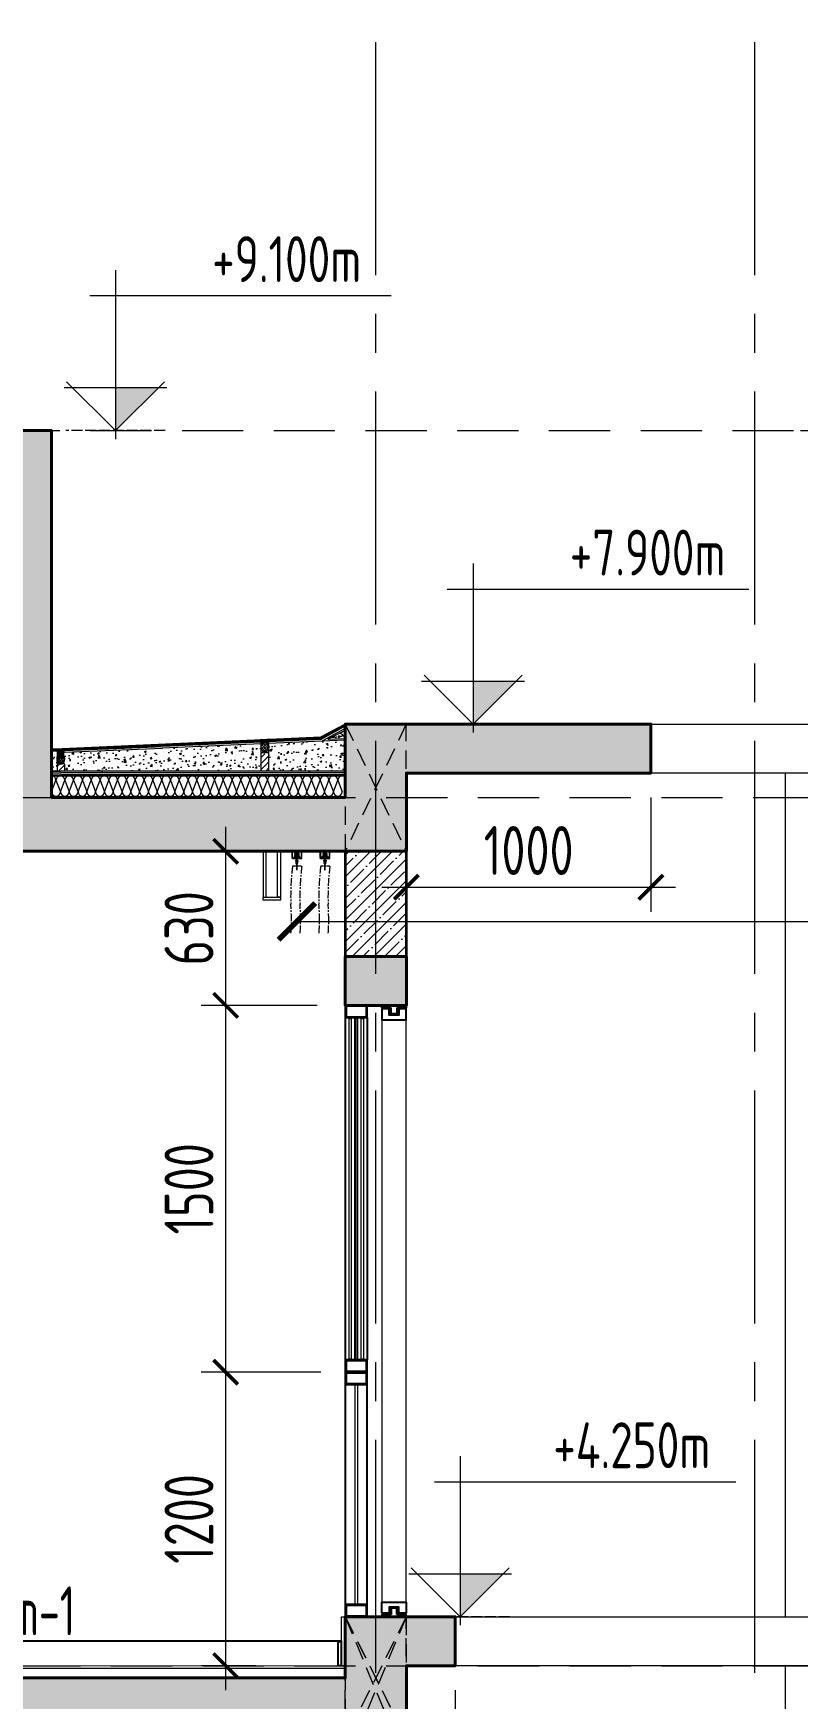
# Model space of a CAD drawing. Header units: millimetres. Extents: x -6181 to 191287, y -8583 to 23546.
# Drawn here: x 168868 to 171993, y 3915 to 10725 of the extents above; entities that cross this region are included whole.
import ezdxf
from ezdxf.xclip import XClip

# ---------------------------------------------------------------- set-up
doc = ezdxf.new("R2010")
doc.units = ezdxf.units.MM
doc.header["$MEASUREMENT"] = 0
doc.header["$XCLIPFRAME"] = 0
for name, pattern in [('1735-DT-5BR-SEC_CC$0$CENTER', [2, 1.25, -0.25, 0.25, -0.25]), ('1735-DT-5BR-SEC_CC$0$DASHED', [0.75, 0.5, -0.25]), ('1735-DT-5BR-SEC_CC$0$HIDDEN', [0.375, 0.25, -0.125]), ('ACAD_ISO02W100', [15, 12, -3]), ('CENTER2', [28.575, 19.05, -3.175, 3.175, -3.175])]:
    doc.linetypes.add(name, pattern=pattern)
for name, color, linetype, lineweight, plot in [('00--ORIGIN POINT', 200, 'Continuous', 20, False), ('1735-DT-5BR-SEC_CC$0$00--ORIGIN', 6, 'Continuous', 0, False), ('1735-DT-5BR-SEC_CC$0$A-ANNO-NPLT', 8, 'Continuous', 0, False)]:
    doc.layers.add(name, color=color, linetype=linetype, lineweight=lineweight, plot=plot)
for name, color, linetype, lineweight in [('03--GRID', 252, 'CENTER2', 5), ('05--LEADER', 11, 'Continuous', 20), ('05--TEXT-2', 2, 'Continuous', 25), ('07--DIM-2', 2, 'Continuous', 25), ('1735-DT-5BR-SEC_CC$0$06--LINE-1', 9, 'Continuous', 18), ('1735-DT-5BR-SEC_CC$0$A-WALL-PATT', 8, 'Continuous', 5), ('1735-DT-5BR-SEC_CC$0$E--CONCRETE-4', 4, 'Continuous', 40), ('1735-DT-5BR-SEC_CC$0$E--CONCRETE-Beams', 1, '1735-DT-5BR-SEC_CC$0$HIDDEN', 0), ('1735-DT-5BR-SEC_CC$0$E--CONCRETE-SHADE', 253, 'Continuous', 25), ('1735-DT-5BR-SEC_CC$0$F--BLOCKWALL-3', 3, 'Continuous', 35), ('1735-DT-5BR-SEC_CC$0$F--BLOCKWALL-HATCH--INSULATED', 251, 'Continuous', 13), ('1735-DT-5BR-SEC_CC$0$G--STELWRK-0', 8, 'Continuous', 13), ('1735-DT-5BR-SEC_CC$0$G--STELWRK-2', 2, 'Continuous', 25), ('1735-DT-5BR-SEC_CC$0$J--WATERPROOFING-1', 1, 'Continuous', 18), ('1735-DT-5BR-SEC_CC$0$J--WATERPROOFING-2', 2, 'Continuous', 25), ('1735-DT-5BR-SEC_CC$0$J--WATERPROOFING-3', 3, 'Continuous', 35), ('1735-DT-5BR-SEC_CC$0$K--CEILING FIXTURES', 251, 'Continuous', 9), ('1735-DT-5BR-SEC_CC$0$K--CEILING-1', 1, 'Continuous', 20), ('1735-DT-5BR-SEC_CC$0$L--WINDOW-0', 8, 'Continuous', 13), ('1735-DT-5BR-SEC_CC$0$L--WINDOW-01', 8, 'Continuous', 13), ('1735-DT-5BR-SEC_CC$0$L--WINDOW-2', 2, 'Continuous', 25), ('1735-DT-5BR-SEC_CC$0$M--PLASTER-0', 8, 'Continuous', 13), ('1735-DT-5BR-SEC_CC$0$M--TILING-1', 2, 'Continuous', 15), ('1735-DT-5BR-SEC_CC$0$P--INSULATION', 8, 'Continuous', 13), ('1735-DT-5BR-SEC_CC$0$W--ELV-1', 250, '1735-DT-5BR-SEC_CC$0$DASHED', 9), ('W--ELEV-2', 7, 'Continuous', 20)]:
    doc.layers.add(name, color=color, linetype=linetype, lineweight=lineweight)
doc.layers.add('1735-DT-5BR-SEC_CC$0$0-Skirting', color=8, linetype='Continuous')
doc.layers.add('1735-DT-5BR-SEC_CC$0$00--Combo Roof', color=251, linetype='Continuous')
doc.styles.add('ISO', font='isocp2.shx', dxfattribs={"width": 0.8})
doc.linetypes.add('1735-DT-5BR-SEC_CC$0$BATTING', pattern='A,0.00254,-2.54,[134,ltypeshp.shx,S=2.54,R=0,X=-2.54,Y=0],-5.08,[134,ltypeshp.shx,S=2.54,R=180,X=2.54,Y=0],-2.54', length=10.16254)
doc.dimstyles.new('1-100_AR', dxfattribs={"dimtxt": 200, "dimasz": 100, "dimexe": 100, "dimexo": 100, "dimgap": 0, "dimtad": 0, "dimdec": 0, "dimzin": 12, "dimdsep": 46, "dimtxsty": 'ISO', "dimblk": 'ARCHTICK', "dimcen": 100, "dimdle": 100, "dimclrd": 8, "dimclre": 9, "dimclrt": 2, "dimadec": 0, "dimazin": 0, "dimtfac": 1, "dimtdec": 0, "dimtmove": 0, "dimatfit": 2, "dimldrblk": 'ARCHTICK', "dimfxl": 1, "dimtvp": 0.75, "dimtolj": 1, "dimtzin": 12, "dimlwd": 9, "dimlwe": 9, "dimarcsym": 0})

# ---------------------------------------------------------------- blocks, each defined once
blk = doc.blocks.new('*U347')
at = {"ltscale": 300}
for p, q in [((0, 0), (250, -500)), ((250, 0), (0, -500))]:
    blk.add_line(p, q, dxfattribs=at)
blk.add_lwpolyline([(0, -500), (0, 0), (250, 0), (250, -500)], close=True, dxfattribs=at)
blk = doc.blocks.new('*U328')
at = {"ltscale": 300}
for p, q in [((0, 0), (249.7, -520)), ((249.7, 0), (0, -520))]:
    blk.add_line(p, q, dxfattribs=at)
blk.add_lwpolyline([(0, -520), (0, 0), (249.7, 0), (249.7, -520)], close=True, dxfattribs=at)
blk = doc.blocks.new('*U330')
for p, q in [((0, 44.6), (600.1, 44.6)), ((0, 11.5), (9, 35.1)), ((9, 35.1), (18, 11.5)), ((18, 11.5), (27, 35.1)), ((27, 35.1), (36, 11.5)), ((36, 11.5), (45, 35.1)), ((45, 35.1), (54, 11.5)), ((54, 11.5), (63, 35.1)), ((63, 35.1), (72, 11.5)), ((72, 11.5), (81, 35.1)), ((81, 35.1), (90, 11.5)), ((90, 11.5), (99, 35.1)), ((99, 35.1), (108, 11.5)), ((108, 11.5), (117, 35.1)), ((117, 35.1), (126, 11.5)), ((126, 11.5), (135, 35.1)), ((135, 35.1), (144, 11.5)), ((144, 11.5), (153, 35.1)), ((153, 35.1), (162, 11.5)), ((162, 11.5), (171, 35.1)), ((171, 35.1), (180, 11.5)), ((180, 11.5), (189, 35.1)), ((189, 35.1), (198, 11.5)), ((198, 11.5), (207, 35.1)), ((207, 35.1), (216, 11.5)), ((216, 11.5), (225, 35.1)), ((225, 35.1), (234, 11.5)), ((234, 11.5), (243, 35.1)), ((243, 35.1), (252, 11.5)), ((252, 11.5), (261, 35.1)), ((261, 35.1), (270, 11.5)), ((270, 11.5), (279, 35.1)), ((279, 35.1), (288, 11.5)), ((288, 11.5), (297, 35.1)), ((297, 35.1), (306, 11.5)), ((306, 11.5), (315, 35.1)), ((315, 35.1), (324, 11.5)), ((324, 11.5), (333, 35.1)), ((333, 35.1), (342, 11.5)), ((342, 11.5), (351, 35.1)), ((351, 35.1), (360, 11.5)), ((360, 11.5), (369, 35.1)), ((369, 35.1), (378, 11.5)), ((378, 11.5), (387, 35.1)), ((387, 35.1), (396, 11.5)), ((396, 11.5), (405, 35.1)), ((405, 35.1), (414, 11.5)), ((414, 11.5), (423, 35.1)), ((423, 35.1), (432, 11.5)), ((432, 11.5), (441, 35.1)), ((441, 35.1), (450, 11.5)), ((450, 11.5), (459, 35.1)), ((459, 35.1), (468, 11.5)), ((468, 11.5), (477, 35.1)), ((477, 35.1), (486, 11.5)), ((486, 11.5), (495, 35.1)), ((495, 35.1), (504, 11.5)), ((504, 11.5), (513, 35.1)), ((513, 35.1), (522, 11.5)), ((522, 11.5), (531, 35.1)), ((531, 35.1), (540, 11.5)), ((540, 11.5), (549, 35.1)), ((549, 35.1), (558, 11.5)), ((558, 11.5), (567, 35.1)), ((567, 35.1), (576, 11.5)), ((576, 11.5), (585, 35.1)), ((585, 35.1), (594, 11.5)), ((0, 2), (600.1, 2))]:
    blk.add_line(p, q)
for centre, start, end in [((0, 35.1), 0, 90), ((18, 35.1), 90, 180), ((18, 35.1), 0, 90), ((36, 35.1), 90, 180), ((36, 35.1), 0, 90), ((54, 35.1), 90, 180), ((54, 35.1), 0, 90), ((72, 35.1), 90, 180), ((72, 35.1), 0, 90), ((90, 35.1), 90, 180), ((90, 35.1), 0, 90), ((108, 35.1), 90, 180), ((108, 35.1), 0, 90), ((126, 35.1), 90, 180), ((126, 35.1), 0, 90), ((144, 35.1), 90, 180), ((144, 35.1), 0, 90), ((162, 35.1), 90, 180), ((162, 35.1), 0, 90), ((180, 35.1), 90, 180), ((180, 35.1), 0, 90), ((198, 35.1), 90, 180), ((198, 35.1), 0, 90), ((216, 35.1), 90, 180), ((216, 35.1), 0, 90), ((234, 35.1), 90, 180), ((234, 35.1), 0, 90), ((252, 35.1), 90, 180), ((252, 35.1), 0, 90), ((270, 35.1), 90, 180), ((270, 35.1), 0, 90), ((288, 35.1), 90, 180), ((288, 35.1), 0, 90), ((306, 35.1), 90, 180), ((306, 35.1), 0, 90), ((324, 35.1), 90, 180), ((324, 35.1), 0, 90), ((342, 35.1), 90, 180), ((342, 35.1), 0, 90), ((360, 35.1), 90, 180), ((360, 35.1), 0, 90), ((378, 35.1), 90, 180), ((378, 35.1), 0, 90), ((396, 35.1), 90, 180), ((396, 35.1), 0, 90), ((414, 35.1), 90, 180), ((414, 35.1), 0, 90), ((432, 35.1), 90, 180), ((432, 35.1), 0, 90), ((450, 35.1), 90, 180), ((450, 35.1), 0, 90), ((468, 35.1), 90, 180), ((468, 35.1), 0, 90), ((486, 35.1), 90, 180), ((486, 35.1), 0, 90), ((504, 35.1), 90, 180), ((504, 35.1), 0, 90), ((522, 35.1), 90, 180), ((522, 35.1), 0, 90), ((540, 35.1), 90, 180), ((540, 35.1), 0, 90), ((558, 35.1), 90, 180), ((558, 35.1), 0, 90), ((576, 35.1), 90, 180), ((576, 35.1), 0, 90), ((594, 35.1), 90, 180), ((9, 11.5), 180, 0), ((27, 11.5), 180, 0), ((45, 11.5), 180, 0), ((63, 11.5), 180, 0), ((81, 11.5), 180, 0), ((99, 11.5), 180, 0), ((117, 11.5), 180, 0), ((135, 11.5), 180, 0), ((153, 11.5), 180, 0), ((171, 11.5), 180, 0), ((189, 11.5), 180, 0), ((207, 11.5), 180, 0), ((225, 11.5), 180, 0), ((243, 11.5), 180, 0), ((261, 11.5), 180, 0), ((279, 11.5), 180, 0), ((297, 11.5), 180, 0), ((315, 11.5), 180, 0), ((333, 11.5), 180, 0), ((351, 11.5), 180, 0), ((369, 11.5), 180, 0), ((387, 11.5), 180, 0), ((405, 11.5), 180, 0), ((423, 11.5), 180, 0), ((441, 11.5), 180, 0), ((459, 11.5), 180, 0), ((477, 11.5), 180, 0), ((495, 11.5), 180, 0), ((513, 11.5), 180, 0), ((531, 11.5), 180, 0), ((549, 11.5), 180, 0), ((567, 11.5), 180, 0), ((585, 11.5), 180, 0)]:
    blk.add_arc(centre, 9, start, end)
at = {"layer": '1735-DT-5BR-SEC_CC$0$A-ANNO-NPLT'}
for p, q in [((0, 46.6), (600.1, 46.6)), ((0, 0), (600.1, 0))]:
    blk.add_line(p, q, dxfattribs=at)
blk = doc.blocks.new('*U308')
at = {"layer": '1735-DT-5BR-SEC_CC$0$06--LINE-1'}
h = blk.add_hatch(dxfattribs=at)
h.set_pattern_fill('AR-SAND', color=256, scale=10, style=0)
h.set_pattern_definition([(37.5, (-75741.97, -20582.6), (-0.6299336, 19.2682377), [0, -15.2, 0, -17, 0, -16.25]), (7.5, (-75741.97, -20582.6), (17.697767, 28.22146), [0, -8.2, 0, -13.7, 0, -5.25]), (327.5, (-75754.27, -20582.6), (31.1414186, 0.0565905), [0, -5, 0, -18, 0, -23.5]), (317.5, (-75754.27, -20582.6), (30.061266, 8.776756), [0, -2.5, 0, -11.8, 0, -13.5])])
edge = h.paths.add_edge_path()
edge.add_line((-39648.2, 10584.7), (-39648.2, 10567.5))
edge.add_arc((-39610.9, 10527), 55.1, 132.66389, 174.54334)
edge.add_line((-39665.7, 10532.3), (-39665.7, 10518.1))
edge.add_line((-39665.7, 10518.1), (-39800.4, 10512.1))
edge.add_line((-39800.4, 10512.1), (-39648.2, 10584.7))
h = blk.add_hatch(dxfattribs=at)
h.set_pattern_fill('AR-CONC', color=256, scale=10, style=0)
h.set_pattern_definition([(50, (-75741.97, -20529.97), (71.72602, -6.27521), [7.5, -82.5]), (355, (-75741.97, -20529.97), (-13.87513, 75.21921), [6, -66]), (100.45144, (-75735.99, -20530.496), (57.85088, 68.944), [6.37402, -70.11421]), (46.1842, (-75741.97, -20509.97), (106.72413, -16.55193), [11.25, -123.75]), (96.63564, (-75733.08, -20511.35), (93.4662, 97.41186), [9.56103, -105.17138]), (351.18416, (-75741.97, -20509.97), (93.4662, 97.41186), [9, -99]), (21, (-75731.97, -20514.97), (59.690705, -40.26189), [7.5, -82.5]), (326, (-75731.97, -20514.97), (24.33153, 72.515), [6, -66]), (71.45144, (-75726.995, -20518.33), (84.02224, 32.25312), [6.37402, -70.11421]), (37.5, (-75741.97, -20529.973), (1.215986, 33.289385), [0, -65.2, 0, -67, 0, -66.25]), (7.5, (-75741.97, -20529.973), (26.306954, 39.44117), [0, -38.2, 0, -63.7, 0, -25.25]), (327.5, (-75764.27, -20529.973), (53.382244, -2.255487), [0, -25, 0, -78, 0, -103.5]), (317.5, (-75774.27, -20529.973), (58.318617, 10.0105), [0, -32.5, 0, -51.8, 0, -73.5])])
edge = h.paths.add_edge_path()
edge.add_line((-40042.2, 10382.2), (-40042.2, 10496.1))
edge.add_line((-40042.2, 10496.1), (-39667.2, 10513.1))
edge.add_line((-39667.2, 10513.1), (-39667.2, 10402.2))
edge.add_arc((-39687.4, 10402.4), 20.2, 270.62547, 359.37453, ccw=False)
edge.add_line((-39687.2, 10382.2), (-40042.2, 10382.2))
h.paths.add_polyline_path([(-40726.3, 10465.3), (-40476, 10475.9), (-40476, 10382.2), (-40726.3, 10382.2)])
h.paths.add_polyline_path([(-40476, 10382.2), (-40476, 10476.6), (-40072.2, 10494.8), (-40072.2, 10382.2)])
h.paths.add_polyline_path([(-40876.9, 10382.2), (-40876.9, 10458.5), (-40727.8, 10463.9), (-40727.8, 10382.2)])
h = blk.add_hatch(dxfattribs=at)
h.set_pattern_fill('AR-CONC', color=256, scale=10, style=0)
h.set_pattern_definition([(50, (-840.463, -89.98), (71.72602, -6.27521), [7.5, -82.5]), (355, (-840.46, -89.98), (-13.87513, 75.21921), [6, -66]), (100.45144, (-834.486, -90.5), (57.85088, 68.944), [6.37402, -70.11421]), (46.1842, (-840.46, -69.98), (106.72413, -16.55193), [11.25, -123.75]), (96.63564, (-831.57, -71.36), (93.4662, 97.41186), [9.56103, -105.17138]), (351.18416, (-840.46, -69.98), (93.4662, 97.41186), [9, -99]), (21, (-830.463, -74.98), (59.690705, -40.26189), [7.5, -82.5]), (326, (-830.46, -74.98), (24.33153, 72.515), [6, -66]), (71.45144, (-825.49, -78.33), (84.02224, 32.25312), [6.37402, -70.11421]), (37.5, (-840.463, -89.977), (1.215986, 33.289385), [0, -65.2, 0, -67, 0, -66.25]), (7.5, (-840.463, -89.977), (26.306954, 39.44117), [0, -38.2, 0, -63.7, 0, -25.25]), (327.5, (-862.763, -89.977), (53.382244, -2.255487), [0, -25, 0, -78, 0, -103.5]), (317.5, (-872.763, -89.977), (58.318617, 10.0105), [0, -32.5, 0, -51.8, 0, -73.5])])
h.paths.add_polyline_path([(-41778.8, 10465.1), (-40906.9, 10465.1), (-40906.9, 10382.2), (-41778.8, 10382.2)])
at = {"layer": '1735-DT-5BR-SEC_CC$0$J--WATERPROOFING-2', "lineweight": 9}
h = blk.add_hatch(dxfattribs=at)
h.set_pattern_fill('ANSI37', color=256, scale=65, style=0)
h.set_pattern_definition([(45, (-166022.7865, 57182.454), (-5.7452426, 5.7452426), []), (135, (-166022.7865, 57182.454), (-5.7452426, -5.7452426), [])])
edge = h.paths.add_edge_path()
edge.add_ellipse((-40057.4, 10478.4), major_axis=(0, -19.9), ratio=0.75188, start_angle=-87.76494, end_angle=-7.03047, ccw=False)
edge.add_line((-40072.4, 10477.6), (-40072.4, 10479.1))
edge.add_ellipse((-40057.4, 10478.4), major_axis=(0, -19.9), ratio=0.75188, start_angle=7.03047, end_angle=267.76494, ccw=False)
edge.add_line((-40055.6, 10458.6), (-40059.3, 10458.6))
at = {"layer": '1735-DT-5BR-SEC_CC$0$J--WATERPROOFING-2'}
h = blk.add_hatch(color=252, dxfattribs=at)
edge = h.paths.add_edge_path()
edge.add_arc((-40060.6, 10578.4), 67.6, 260.1236, 285.79171)
edge.add_line((-40042.2, 10513.3), (-40042.2, 10478.3))
edge.add_line((-40042.2, 10478.3), (-40042.4, 10478.4))
edge.add_ellipse((-40057.4, 10478.4), major_axis=(0, -19.9), ratio=0.75188, start_angle=90, end_angle=260.36908)
edge.add_line((-40072.2, 10481.7), (-40072.2, 10511.8))
h = blk.add_hatch(color=252, dxfattribs=at)
edge = h.paths.add_edge_path()
edge.add_ellipse((-40891.9, 10431.3), major_axis=(0, -19.9), ratio=0.75188, start_angle=94.78782, end_angle=270, ccw=False)
edge.add_line((-40876.9, 10433), (-40876.9, 10465.1))
edge.add_arc((-40891.9, 10589.1), 124.9, 263.09445, 276.87055, ccw=False)
edge.add_line((-40906.9, 10465.1), (-40906.9, 10431.3))
edge.add_line((-40906.9, 10431.3), (-40906.9, 10431.3))
at = {"layer": '1735-DT-5BR-SEC_CC$0$J--WATERPROOFING-2', "lineweight": 9}
h = blk.add_hatch(dxfattribs=at)
h.set_pattern_fill('ANSI37', color=256, scale=65, style=0)
h.set_pattern_definition([(45, (-165188.302, 57135.414), (-5.7452426, 5.7452426), []), (135, (-165188.302, 57135.414), (-5.7452426, -5.7452426), [])])
edge = h.paths.add_edge_path()
edge.add_ellipse((-40891.9, 10431.3), major_axis=(0, -19.9), ratio=0.75188, start_angle=367.03047, end_angle=447.76494)
edge.add_line((-40876.9, 10430.5), (-40876.9, 10432.1))
edge.add_ellipse((-40891.9, 10431.3), major_axis=(0, -19.9), ratio=0.75188, start_angle=92.23506, end_angle=352.96953)
edge.add_line((-40893.7, 10411.5), (-40890, 10411.5))
at = {"layer": '1735-DT-5BR-SEC_CC$0$J--WATERPROOFING-2', "lineweight": 13}
h = blk.add_hatch(dxfattribs=at)
h.set_pattern_fill('ANSI31', color=256, scale=140, style=0)
h.set_pattern_definition([(45, (-41431.51, 13406.052), (-12.37437, 12.37437), [])])
h.paths.add_polyline_path([(-40072.2, 10452.9), (-40042.2, 10452.9), (-40042.2, 10382.2), (-40072.2, 10382.2)])
at = {"layer": '1735-DT-5BR-SEC_CC$0$00--ORIGIN'}
for points in [[(-39601.9, 10300), (-39601.9, 10647.2)], [(-39601.9, 10300), (-41778.8, 10300), (-41778.8, 10485.3)]]:
    blk.add_lwpolyline(points, dxfattribs=at)
at = {"layer": '1735-DT-5BR-SEC_CC$0$J--WATERPROOFING-1', "color": 8}
for p, q in [((-39612.2, 10628.7), (-39826.1, 10512.4)), ((-39612.2, 10617.4), (-39821.6, 10506.1)), ((-39648.2, 10588.1), (-39800.4, 10512.1)), ((-39648.2, 10588.1), (-39648.2, 10567.5)), ((-39642.2, 10565.8), (-39601.9, 10565.8)), ((-40476, 10483.1), (-40072.2, 10501.3)), ((-40476, 10476.6), (-40072.2, 10494.8)), ((-40072.2, 10382.2), (-40072.2, 10511.8)), ((-40042.2, 10513.3), (-40042.2, 10382.2)), ((-40042.2, 10496.1), (-39667.2, 10513.1)), ((-40042.2, 10502.6), (-39826.1, 10512.4)), ((-39800.4, 10512.1), (-39665.7, 10518.1)), ((-39667.2, 10513.1), (-39667.2, 10402.2)), ((-39665.7, 10532.3), (-39665.7, 10518.1)), ((-39659.7, 10532.1), (-39659.7, 10401.3)), ((-39652.2, 10531.9), (-39652.2, 10402.8)), ((-40876.9, 10458.9), (-40475.8, 10475.9)), ((-40874.8, 10465.5), (-40476, 10482.4)), ((-40726.3, 10471.8), (-40475.8, 10482.4)), ((-40072.2, 10458.4), (-40042.2, 10458.4)), ((-41778.8, 10382.2), (-40891.9, 10382.2)), ((-41778.8, 10374.7), (-40891.9, 10374.7)), ((-41778.8, 10367.2), (-40891.9, 10367.2)), ((-40906.9, 10411.4), (-40906.9, 10382.2)), ((-40876.9, 10411.4), (-40906.9, 10411.4)), ((-40476, 10382.2), (-40891.9, 10382.2)), ((-40476, 10374.7), (-40891.9, 10374.7)), ((-40476, 10367.2), (-40891.9, 10367.2)), ((-40876.9, 10410.4), (-40876.9, 10382.2)), ((-39687.2, 10382.2), (-40476, 10382.2)), ((-39687.1, 10374.7), (-40476, 10374.7)), ((-39687.1, 10367.2), (-40476, 10367.2)), ((-40042.2, 10382.2), (-40072.2, 10382.2)), ((-39687.1, 10367.2), (-39601.9, 10367.2))]:
    blk.add_line(p, q, dxfattribs=at)
blk.add_lwpolyline([(-41778.8, 10465.1), (-40906.9, 10465.1), (-40906.9, 10382.2), (-41778.8, 10382.2)], dxfattribs=at)
blk.add_lwpolyline([(-41778.8, 10465.1), (-40906.9, 10465.1), (-40906.9, 10382.2), (-41778.8, 10382.2)], close=True, dxfattribs=at)
for centre, radius, start, end in [((-39610.8, 10527), 55.2, 132.69216, 174.26288), ((-39608.5, 10526.9), 51.5, 130.89812, 174.1344), ((-39603.3, 10526.6), 49.2, 127.23665, 173.85442), ((-40060.6, 10578.4), 67.6, 260.1236, 285.79171), ((-40892.2, 10576.3), 112.1, 262.47895, 278.90454), ((-39687.4, 10402.4), 20.2, 270.62547, 359.37453), ((-39687.4, 10402.4), 35.2, 270.62896, 0.62989), ((-39687.4, 10402.4), 27.7, 270.62754, 357.7239)]:
    blk.add_arc(centre, radius, start, end, dxfattribs=at)
blk.add_ellipse((-40057.4, 10478.4), major_axis=(0, -19.9), ratio=0.75188, start_param=-1.570796, end_param=4.712389, dxfattribs=at)
at = {"layer": '1735-DT-5BR-SEC_CC$0$J--WATERPROOFING-2', "lineweight": 13}
for p, q in [((-40906.9, 10400.7), (-40876.9, 10430.7)), ((-40906.9, 10425.4), (-40876.9, 10410.4)), ((-40900.6, 10382.2), (-40876.9, 10405.9))]:
    blk.add_line(p, q, dxfattribs=at)
at = {"layer": '1735-DT-5BR-SEC_CC$0$J--WATERPROOFING-2', "extrusion": (0, 0, -1)}
blk.add_ellipse((-40891.9, 10431.3), major_axis=(0, -19.9), ratio=0.75188, start_param=-1.570796, end_param=4.712389, dxfattribs=at)
at = {"layer": '1735-DT-5BR-SEC_CC$0$J--WATERPROOFING-3', "color": 252, "const_width": 10.1}
for points in [[(-39601.1, 10643.4), (-39627.7, 10625.1), (-39828.9, 10518.2), (-40891.9, 10470.3)], [(-40891.9, 10470.3), (-41778.8, 10470.4)]]:
    blk.add_lwpolyline(points, dxfattribs=at)
at = {"layer": '1735-DT-5BR-SEC_CC$0$P--INSULATION', "linetype": '1735-DT-5BR-SEC_CC$0$BATTING', "ltscale": 0.05}
for p, q in [((-39627.4, 10367.2), (-39627.4, 10562.3)), ((-39604.2, 10331.8), (-41778.8, 10331.8))]:
    blk.add_line(p, q, dxfattribs=at)
blk = doc.blocks.new('*U345')
at = {"layer": '1735-DT-5BR-SEC_CC$0$L--WINDOW-0'}
for points in [[(-85, 1495), (-5, 1495), (-5, 1455), (-85, 1455)], [(-76, 1445), (-64, 1445), (-64, 55), (-76, 55)], [(-26, 1445), (-14, 1445), (-14, 55), (-26, 55)], [(-85, 45), (-5, 45), (-5, 5), (-85, 5)]]:
    blk.add_lwpolyline(points, close=True, dxfattribs=at)
at = {"layer": '1735-DT-5BR-SEC_CC$0$L--WINDOW-2'}
for points in [[(-90, 1500), (0, 1500), (0, 1450), (-90, 1450)], [(-50, 1450), (-90, 1450), (-90, 50), (-50, 50)], [(-40, 1450), (0, 1450), (0, 50), (-40, 50)], [(-90, 50), (0, 50), (0, 0), (-90, 0)]]:
    blk.add_lwpolyline(points, close=True, dxfattribs=at)
blk = doc.blocks.new('*U346')
at = {"layer": '1735-DT-5BR-SEC_CC$0$L--WINDOW-0'}
for points in [[(-85, 995), (-5, 995), (-5, 955), (-85, 955)], [(-51, 950), (-39, 950), (-39, 50), (-51, 50)], [(-85, 45), (-5, 45), (-5, 5), (-85, 5)]]:
    blk.add_lwpolyline(points, close=True, dxfattribs=at)
at = {"layer": '1735-DT-5BR-SEC_CC$0$L--WINDOW-2'}
for points in [[(-90, 1000), (0, 1000), (0, 950), (-90, 950)], [(-90, 950), (0, 950), (0, 50), (-90, 50)], [(-90, 50), (0, 50), (0, 0), (-90, 0)]]:
    blk.add_lwpolyline(points, close=True, dxfattribs=at)
blk = doc.blocks.new('1735-DT-5BR-SEC_CC$0$CURTAIN PELMET-2')
at = {"layer": '1735-DT-5BR-SEC_CC$0$K--CEILING FIXTURES', "linetype": '1735-DT-5BR-SEC_CC$0$CENTER'}
for p, q in [((-162.5, 0), (-202.5, 0)), ((-202.5, 0), (-202.5, -30)), ((-202.5, 0), (-162.5, 0)), ((-202.5, -30), (-202.5, 0)), ((-162.5, -30), (-162.5, 0)), ((-162.5, -30), (-162.5, 0)), ((-47.5, 0), (-87.5, 0)), ((-87.5, 0), (-87.5, -30)), ((-87.5, 0), (-47.5, 0)), ((-87.5, -30), (-87.5, 0)), ((-47.5, -30), (-47.5, 0)), ((-47.5, -30), (-47.5, 0)), ((-202.5, -30), (-185.7, -30)), ((-185.7, -30), (-202.5, -30)), ((-184.1, -60.2), (-200.1, -60.2)), ((-200, -27.5), (-200, -2.5)), ((-200, -2.5), (-165, -2.5)), ((-195, -27.5), (-200, -27.5)), ((-192.5, -22.5), (-195, -22.5)), ((-195, -22.5), (-195, -27.5)), ((-192.5, -27.5), (-192.5, -22.5)), ((-187.7, -27.5), (-192.5, -27.5)), ((-187.5, -8.5), (-191.8, -8.5)), ((-191.8, -8.5), (-191.8, -26.9)), ((-191.8, -26.9), (-187.5, -26.9)), ((-176.9, -38.2), (-188.1, -38.2)), ((-188.1, -38.2), (-188.1, -40.9)), ((-188.1, -40.9), (-176.9, -40.9)), ((-187.5, -26.9), (-187.5, -8.5)), ((-185.1, -15.2), (-187.5, -15.2)), ((-185.1, -20.2), (-187.5, -20.2)), ((-185.7, -30), (-185.7, -27.5)), ((-185.7, -27.5), (-185.7, -30)), ((-185.1, -6.3), (-185.1, -38.2)), ((-179.8, -6.3), (-185.1, -6.3)), ((-179.8, -18.8), (-185.1, -18.8)), ((-185.1, -40.9), (-185.1, -42.1)), ((-185.1, -42.1), (-183.8, -42.1)), ((-184.1, -48.3), (-184.1, -74.7)), ((-181.1, -42.1), (-183.8, -42.1)), ((-183.8, -42.1), (-183.8, -46.1)), ((-183.8, -46.1), (-181.1, -46.1)), ((-181.2, -74.7), (-181.2, -48.3)), ((-162.4, -60.2), (-181.2, -60.2)), ((-181.1, -42.1), (-179.8, -42.1)), ((-181.1, -46.1), (-181.1, -42.1)), ((-179.8, -38.2), (-179.8, -6.3)), ((-177.4, -15.2), (-179.8, -15.2)), ((-177.4, -20.2), (-179.8, -20.2)), ((-179.8, -42.1), (-179.8, -40.9)), ((-179.2, -27.5), (-179.2, -30)), ((-179.2, -30), (-162.5, -30)), ((-179.2, -30), (-162.5, -30)), ((-177.4, -8.5), (-177.4, -26.9)), ((-173.1, -8.5), (-177.4, -8.5)), ((-177.4, -26.9), (-173.1, -26.9)), ((-172.3, -27.5), (-177.3, -27.5)), ((-176.9, -40.9), (-176.9, -38.2)), ((-173.1, -26.9), (-173.1, -8.5)), ((-170, -22.5), (-172.3, -22.5)), ((-172.3, -22.5), (-172.3, -27.5)), ((-170, -27.5), (-170, -22.5)), ((-165, -27.5), (-170, -27.5)), ((-165, -2.5), (-165, -27.5)), ((-87.5, -30), (-70.8, -30)), ((-70.8, -30), (-87.5, -30)), ((-69.1, -60.2), (-85.1, -60.2)), ((-85, -27.5), (-85, -2.5)), ((-85, -2.5), (-50, -2.5)), ((-80, -27.5), (-85, -27.5)), ((-77.5, -22.5), (-80, -22.5)), ((-80, -22.5), (-80, -27.5)), ((-77.5, -27.5), (-77.5, -22.5)), ((-72.7, -27.5), (-77.5, -27.5)), ((-72.6, -8.5), (-76.9, -8.5)), ((-76.9, -8.5), (-76.9, -26.9)), ((-76.9, -26.9), (-72.6, -26.9)), ((-61.9, -38.2), (-73.1, -38.2)), ((-73.1, -38.2), (-73.1, -40.9)), ((-73.1, -40.9), (-61.9, -40.9)), ((-72.6, -26.9), (-72.6, -8.5)), ((-70.2, -15.2), (-72.6, -15.2)), ((-70.2, -20.2), (-72.6, -20.2)), ((-70.8, -30), (-70.8, -27.5)), ((-70.8, -27.5), (-70.8, -30)), ((-70.2, -6.3), (-70.2, -38.2)), ((-64.9, -6.3), (-70.2, -6.3)), ((-64.9, -18.8), (-70.2, -18.8)), ((-70.2, -40.9), (-70.2, -42.1)), ((-70.2, -42.1), (-68.9, -42.1)), ((-69.1, -48.3), (-69.1, -74.7)), ((-66.2, -42.1), (-68.9, -42.1)), ((-68.9, -42.1), (-68.9, -46.1)), ((-68.9, -46.1), (-66.2, -46.1)), ((-66.3, -74.7), (-66.3, -48.3)), ((-47.5, -60.2), (-66.3, -60.2)), ((-66.2, -42.1), (-64.9, -42.1)), ((-66.2, -46.1), (-66.2, -42.1)), ((-64.9, -38.2), (-64.9, -6.3)), ((-62.5, -15.2), (-64.9, -15.2)), ((-62.5, -20.2), (-64.9, -20.2)), ((-64.9, -42.1), (-64.9, -40.9)), ((-64.3, -27.5), (-64.3, -30)), ((-64.3, -30), (-47.5, -30)), ((-64.3, -30), (-47.5, -30)), ((-62.5, -8.5), (-62.5, -26.9)), ((-58.2, -8.5), (-62.5, -8.5)), ((-62.5, -26.9), (-58.2, -26.9)), ((-57.3, -27.5), (-62.3, -27.5)), ((-61.9, -40.9), (-61.9, -38.2)), ((-58.2, -26.9), (-58.2, -8.5)), ((-55, -22.5), (-57.3, -22.5)), ((-57.3, -22.5), (-57.3, -27.5)), ((-55, -27.5), (-55, -22.5)), ((-50, -27.5), (-55, -27.5)), ((-50, -2.5), (-50, -27.5))]:
    blk.add_line(p, q, dxfattribs=at)
at = {"layer": '1735-DT-5BR-SEC_CC$0$K--CEILING FIXTURES', "linetype": '1735-DT-5BR-SEC_CC$0$CENTER', "ltscale": 25}
for centre, radius, start, end in [((785.3, -185.1), 993.3, 172.77645, 181.76848), ((823, -185.1), 993.3, 172.77645, 181.76848), ((900.3, -185.1), 993.3, 172.77645, 181.76848), ((937.9, -185.1), 993.3, 172.77645, 181.76848), ((-1048.8, -280.8), 843.8, 356.31352, 4.41795), ((-1011.1, -280.8), 843.8, 356.31352, 4.41795), ((-933.8, -280.8), 843.8, 356.31352, 4.41795), ((-896.2, -280.8), 843.8, 356.31352, 4.41795)]:
    blk.add_arc(centre, radius, start, end, dxfattribs=at)
at = {"layer": '1735-DT-5BR-SEC_CC$0$K--CEILING FIXTURES', "linetype": '1735-DT-5BR-SEC_CC$0$CENTER'}
for centre, radius, start, end in [((-186.7, -27.5), 0.969, 0, 180), ((-186.7, -27.5), 0.969, 0, 180), ((-182.5, -47.3), 4.28, 108.46181, 180), ((-182.5, -47.3), 4.28, 180, 247.17465), ((-182.5, -47.3), 2.78, 120.91205, 180), ((-182.5, -47.3), 2.78, 180, 233.14872), ((-182.7, -48.3), 1.42, 0, 180), ((-182.5, -47.3), 4.28, 286.8893, 71.53819), ((-182.5, -47.3), 2.78, 298.41482, 59.08795), ((-178.2, -27.5), 0.969, 0, 180), ((-178.2, -27.5), 0.969, 0, 180), ((-71.8, -27.5), 0.969, 0, 180), ((-71.8, -27.5), 0.969, 0, 180), ((-67.5, -47.3), 4.28, 108.46181, 180), ((-67.5, -47.3), 4.28, 180, 247.17465), ((-67.5, -47.3), 2.78, 120.91205, 180), ((-67.5, -47.3), 2.78, 180, 233.14872), ((-67.7, -48.3), 1.42, 0, 180), ((-67.5, -47.3), 4.28, 286.8893, 71.53819), ((-67.5, -47.3), 2.78, 298.41482, 59.08795), ((-63.3, -27.5), 0.969, 0, 180), ((-63.3, -27.5), 0.969, 0, 180), ((-182.7, -74.7), 1.42, 180, 0), ((-67.7, -74.7), 1.42, 180, 0)]:
    blk.add_arc(centre, radius, start, end, dxfattribs=at)
at = {"layer": '1735-DT-5BR-SEC_CC$0$K--CEILING-1'}
for points in [[(-320, -188), (-308, -188), (-308, 0), (-320, 0)], [(-250, -188), (-262, -188), (-262, 0), (-250, 0)], [(-320, -200), (-320, -188), (-250, -188), (-250, -200)]]:
    blk.add_lwpolyline(points, close=True, dxfattribs=at)
blk = doc.blocks.new('*U373')
at = {"layer": '1735-DT-5BR-SEC_CC$0$G--STELWRK-0'}
for p, q in [((0, 2440.2), (0, 59.8)), ((100, 59.8), (100, 2440.2))]:
    blk.add_line(p, q, dxfattribs=at)
at = {"layer": '1735-DT-5BR-SEC_CC$0$G--STELWRK-2'}
for points in [[(38.4, 2490.2), (0, 2490.2), (0, 2500), (100, 2500), (100, 2490.2), (61.1, 2490.2)], [(61.1, 2490.2), (61.1, 2465.2), (38.4, 2465.2), (38.4, 2490.2)], [(38.4, 9.8), (0, 9.8), (0, 0), (100, 0), (100, 9.8), (61.1, 9.8)], [(61.1, 9.8), (61.1, 34.8), (38.4, 34.8), (38.4, 9.8)]]:
    blk.add_lwpolyline(points, dxfattribs=at)
for points in [[(0, 2485.2), (0, 2440.2), (100, 2440.2), (100, 2485.2), (69.8, 2485.2), (69.8, 2460.2), (29.6, 2460.2), (29.6, 2485.2)], [(0, 14.8), (0, 59.8), (100, 59.8), (100, 14.8), (69.8, 14.8), (69.8, 39.8), (29.6, 39.8), (29.6, 14.8)]]:
    blk.add_lwpolyline(points, close=True, dxfattribs=at)
blk = doc.blocks.new('*U381')
at = {"ltscale": 300}
for p, q in [((0, 0), (249.7, -499.9)), ((249.7, 0), (0, -499.9))]:
    blk.add_line(p, q, dxfattribs=at)
blk.add_lwpolyline([(0, -499.9), (0, 0), (249.7, 0), (249.7, -499.9)], close=True, dxfattribs=at)
blk = doc.blocks.new('*U382')
at = {"ltscale": 300}
for p, q in [((0, 0), (250, -600)), ((250, 0), (0, -600))]:
    blk.add_line(p, q, dxfattribs=at)
blk.add_lwpolyline([(0, -600), (0, 0), (250, 0), (250, -600)], close=True, dxfattribs=at)
blk = doc.blocks.new('1735-DT-5BR-SEC_CC')
at = {"layer": '1735-DT-5BR-SEC_CC$0$E--CONCRETE-SHADE'}
h = blk.add_hatch(color=256, dxfattribs=at)
h.dxf.hatch_style = 1
h.paths.add_polyline_path([(152892.8, 7900), (154142.8, 7900), (154142.8, 7600), (157292.8, 7600), (157292.8, 9100), (157442.8, 9100), (157442.8, 7600), (168792.8, 7600), (168792.8, 9100), (168942.8, 9100), (168942.8, 7600), (170143.1, 7600), (170143.1, 7900), (171393.1, 7900), (171393.1, 7700), (170393.1, 7700), (170393.1, 7380), (170158.1, 7380), (153892.8, 7380), (153892.8, 7700), (152892.8, 7700)])
h = blk.add_hatch(color=256, dxfattribs=at)
h.dxf.hatch_style = 1
h.paths.add_polyline_path([(170143.3, 6950), (170393.3, 6950), (170393.3, 6750), (170143.3, 6750)])
h = blk.add_hatch(color=256, dxfattribs=at)
h.dxf.hatch_style = 1
h.paths.add_polyline_path([(153692.8, 4250), (154142.8, 4250), (154142.8, 4000), (170143.1, 4000), (170143.3, 4250), (170593.1, 4250), (170593.1, 4050), (170393.1, 4050), (170392.9, 3650), (170142.9, 3650), (170143.1, 3780), (154142.8, 3780), (154142.8, 3650), (153892.8, 3650), (153892.8, 4050), (153692.8, 4050)])
at = {"layer": '1735-DT-5BR-SEC_CC$0$F--BLOCKWALL-HATCH--INSULATED'}
h = blk.add_hatch(dxfattribs=at)
h.set_pattern_fill('ANSI35', color=256, scale=250, style=0)
h.set_pattern_definition([(45, (151182.79, 2368.79), (-44.19417, 44.19417), []), (45, (151226.986, 2368.79), (-44.19417, 44.19417), [78.125, -15.625, 0, -15.625])])
h.paths.add_polyline_path([(170143.3, 6950), (170393.3, 6950), (170393.1, 7380), (170143.1, 7380)])
at = {"layer": '1735-DT-5BR-SEC_CC$0$0-Skirting'}
blk.add_line((170128.1, 4149.8, 0), (165757.8, 4150, 0), dxfattribs=at)
at = {"layer": '1735-DT-5BR-SEC_CC$0$0-Skirting', "elevation": 0}
blk.add_lwpolyline([(170113.1, 4050.4), (170128.1, 4050.4), (170128.1, 4150.4), (170128.1, 4150.4), (170120.6, 4150.4), (170113.1, 4142.9)], close=True, dxfattribs=at)
at = {"layer": '1735-DT-5BR-SEC_CC$0$06--LINE-1'}
for p, q in [((171942.8, 4250), (171942.8, 7700)), ((171942.8, 450), (171942.8, 4050))]:
    blk.add_line(p, q, dxfattribs=at)
for points in [[(172942.8, 7700), (171393.1, 7700), (171393.1, 7900), (172942.8, 7900)], [(172142.8, 4050), (170593.1, 4050), (170593.1, 4250), (172142.8, 4250)]]:
    blk.add_lwpolyline(points, close=True, dxfattribs=at)
at = {"layer": '1735-DT-5BR-SEC_CC$0$E--CONCRETE-4'}
blk.add_lwpolyline([(152892.8, 7900), (154142.8, 7900), (154142.8, 7600), (157292.8, 7600), (157292.8, 9100), (157442.8, 9100), (157442.8, 7600), (168792.8, 7600), (168792.8, 9100), (168942.8, 9100), (168942.8, 7600), (170143.1, 7600), (170143.1, 7900), (171393.1, 7900), (171393.1, 7700), (170393.1, 7700), (170393, 7380), (170158.1, 7380), (153892.8, 7380), (153892.8, 7700), (152892.8, 7700), (152892.8, 7900)], dxfattribs=at)
for points in [[(170143.3, 6950), (170393.3, 6950), (170393.3, 6750), (170143.3, 6750)], [(153692.8, 4250), (154142.8, 4250), (154142.8, 4000), (170143.1, 4000), (170143.3, 4250), (170593.1, 4250), (170593.1, 4050), (170393.1, 4050), (170392.9, 3650), (170142.9, 3650), (170143.1, 3780), (154142.8, 3780), (154142.8, 3650), (153892.8, 3650), (153892.8, 4050), (153692.8, 4050)]]:
    blk.add_lwpolyline(points, close=True, dxfattribs=at)
at = {"layer": '1735-DT-5BR-SEC_CC$0$F--BLOCKWALL-3'}
blk.add_lwpolyline([(170143.3, 6950), (170393.3, 6950), (170393.1, 7380), (170143.1, 7380)], close=True, dxfattribs=at)
at = {"layer": '1735-DT-5BR-SEC_CC$0$L--WINDOW-01'}
blk.add_line((170143.1, 6750, 0), (170143.1, 4150, 0), dxfattribs=at)
at = {"layer": '1735-DT-5BR-SEC_CC$0$M--PLASTER-0'}
blk.add_line((170143.3, 4270), (170143.3, 4250), dxfattribs=at)
blk.add_lwpolyline([(170143.5, 6750), (170143.5, 6750)], dxfattribs=at)
at = {"layer": '1735-DT-5BR-SEC_CC$0$M--PLASTER-0', "elevation": 0}
blk.add_lwpolyline([(170143.1, 4050), (170128.1, 4050), (170128.1, 4250), (170142.8, 4250)], dxfattribs=at)
at = {"layer": '1735-DT-5BR-SEC_CC$0$M--TILING-1', "elevation": 0}
for points in [[(165142.8, 4050.5), (170143.1, 4050)], [(165142.8, 4040.2), (170143.1, 4040.2)]]:
    blk.add_lwpolyline(points, dxfattribs=at)
at = {"layer": '1735-DT-5BR-SEC_CC$0$W--ELV-1', "ltscale": 500}
for points in [[(146976.1, 9100), (183021.7, 9100)], [(145935.6, 7600), (183021.7, 7600)], [(145935.6, 4050), (183021.7, 4050)]]:
    blk.add_lwpolyline(points, dxfattribs=at)
at = {"layer": '1735-DT-5BR-SEC_CC$0$00--Combo Roof'}
ref = blk.add_blockref('*U308', (209871.9, -2673.9), dxfattribs=at)
XClip(ref).set_block_clipping_path([(-40929.1200103971, 10361.8757837567), (-39728.7184112926, 10573.9301446968)])
at = {"layer": '1735-DT-5BR-SEC_CC$0$A-WALL-PATT', "xscale": 2, "yscale": 2, "zscale": 2}
blk.add_blockref('*U330', (168942.8, 7600), dxfattribs=at)
at = {"layer": '1735-DT-5BR-SEC_CC$0$E--CONCRETE-Beams', "xscale": -1}
for name, p in [('*U328', (170392.8, 7900.1)), ('*U347', (170392.8, 4250)), ('*U381', (170392.8, 4249.9))]:
    blk.add_blockref(name, p, dxfattribs=at)
at = {"layer": '1735-DT-5BR-SEC_CC$0$E--CONCRETE-Beams'}
blk.add_blockref('*U382', (170142.6, 4250), dxfattribs=at)
at = {"layer": '1735-DT-5BR-SEC_CC$0$K--CEILING-1'}
blk.add_blockref('1735-DT-5BR-SEC_CC$0$CURTAIN PELMET-2', (170128.1, 7380, 0), dxfattribs=at)
at = {"layer": '1735-DT-5BR-SEC_CC$0$L--WINDOW-2', "xscale": -1}
for name, p in [('*U345', (170143.3, 5250)), ('*U346', (170143.3, 4250))]:
    blk.add_blockref(name, p, dxfattribs=at)
at = {"layer": '1735-DT-5BR-SEC_CC$0$L--WINDOW-2'}
blk.add_blockref('*U373', (170292.8, 4250), dxfattribs=at)
blk = doc.blocks.new('_ArchTick')
at = {"color": 0, "const_width": 0.15}
blk.add_lwpolyline([(-0.5, -0.5), (0.5, 0.5)], dxfattribs=at)
blk = doc.blocks.new('*D79')
at = {"layer": '07--DIM-2', "color": 8, "lineweight": 9, "transparency": 16777216}
blk.add_line((172466.9, 7800), (172466.9, 9200), dxfattribs=at)
at = {"layer": '07--DIM-2', "color": 9, "lineweight": 9, "transparency": 16777216}
for p, q in [((172004.7, 9100), (172566.9, 9100)), ((172304.7, 7900), (172566.9, 7900))]:
    blk.add_line(p, q, dxfattribs=at)
at = {"layer": 'Defpoints', "color": 0, "transparency": 16777216}
for p in [(171904.7, 9100), (172466.9, 9100), (172204.7, 7900)]:
    blk.add_point(p, dxfattribs=at)
at = {"layer": '07--DIM-2', "color": 8, "lineweight": 9, "transparency": 16777216, "xscale": 100, "yscale": 100, "zscale": 100}
for p, rotation in [((172466.9, 9100), 90), ((172466.9, 7900), 270)]:
    blk.add_blockref('_ArchTick', p, dxfattribs=dict(at, rotation=rotation))
at = {"layer": '07--DIM-2', "color": 2, "transparency": 16777216, "insert": (172316.9, 8500), "char_height": 200, "attachment_point": 5, "rotation": 90, "style": 'ISO'}
blk.add_mtext('\\A1;1200', dxfattribs=at)
blk = doc.blocks.new('*D100')
at = {"layer": '07--DIM-2', "color": 8, "lineweight": 9, "transparency": 16777216}
blk.add_line((169654.4, 3950), (169654.4, 5350), dxfattribs=at)
at = {"layer": '07--DIM-2', "color": 9, "lineweight": 9, "transparency": 16777216}
for p, q in [((170043.3, 5250), (169554.4, 5250)), ((169777.5, 4050), (169554.4, 4050))]:
    blk.add_line(p, q, dxfattribs=at)
at = {"layer": 'Defpoints', "color": 0, "transparency": 16777216}
for p in [(169654.4, 5250), (170143.3, 5250), (169877.5, 4050, 0)]:
    blk.add_point(p, dxfattribs=at)
at = {"layer": '07--DIM-2', "color": 8, "lineweight": 9, "transparency": 16777216, "xscale": 100, "yscale": 100, "zscale": 100}
for p, rotation in [((169654.4, 5250), 90), ((169654.4, 4050), 270)]:
    blk.add_blockref('_ArchTick', p, dxfattribs=dict(at, rotation=rotation))
at = {"layer": '07--DIM-2', "color": 2, "transparency": 16777216, "insert": (169504.4, 4650), "char_height": 200, "attachment_point": 5, "rotation": 90, "style": 'ISO'}
blk.add_mtext('\\A1;1200', dxfattribs=at)
blk = doc.blocks.new('*D101')
at = {"layer": '07--DIM-2', "color": 8, "lineweight": 9, "transparency": 16777216}
blk.add_line((169654.4, 5150), (169654.4, 6850), dxfattribs=at)
at = {"layer": '07--DIM-2', "color": 9, "lineweight": 9, "transparency": 16777216}
for p, q in [((170028.1, 6750), (169554.4, 6750)), ((170043.3, 5250), (169554.4, 5250))]:
    blk.add_line(p, q, dxfattribs=at)
at = {"layer": 'Defpoints', "color": 0, "transparency": 16777216}
for p in [(169654.4, 6750), (170128.1, 6750), (170143.3, 5250)]:
    blk.add_point(p, dxfattribs=at)
at = {"layer": '07--DIM-2', "color": 8, "lineweight": 9, "transparency": 16777216, "xscale": 100, "yscale": 100, "zscale": 100}
for p, rotation in [((169654.4, 6750), 90), ((169654.4, 5250), 270)]:
    blk.add_blockref('_ArchTick', p, dxfattribs=dict(at, rotation=rotation))
at = {"layer": '07--DIM-2', "color": 2, "transparency": 16777216, "insert": (169504.4, 6000), "char_height": 200, "attachment_point": 5, "rotation": 90, "style": 'ISO'}
blk.add_mtext('\\A1;1500', dxfattribs=at)
blk = doc.blocks.new('*D102')
at = {"layer": '07--DIM-2', "color": 8, "lineweight": 9, "transparency": 16777216}
blk.add_line((169654.4, 6650), (169654.4, 7480), dxfattribs=at)
at = {"layer": '07--DIM-2', "color": 9, "lineweight": 9, "transparency": 16777216}
for p, q in [((170028.1, 7380), (169554.4, 7380)), ((170028.1, 6750), (169554.4, 6750))]:
    blk.add_line(p, q, dxfattribs=at)
at = {"layer": 'Defpoints', "color": 0, "transparency": 16777216}
for p in [(169654.4, 7380), (170128.1, 7380, 0), (170128.1, 6750)]:
    blk.add_point(p, dxfattribs=at)
at = {"layer": '07--DIM-2', "color": 8, "lineweight": 9, "transparency": 16777216, "xscale": 100, "yscale": 100, "zscale": 100}
for p, rotation in [((169654.4, 7380), 90), ((169654.4, 6750), 270)]:
    blk.add_blockref('_ArchTick', p, dxfattribs=dict(at, rotation=rotation))
at = {"layer": '07--DIM-2', "color": 2, "transparency": 16777216, "insert": (169504.4, 7065), "char_height": 200, "attachment_point": 5, "rotation": 90, "style": 'ISO'}
blk.add_mtext('\\A1;630', dxfattribs=at)
blk = doc.blocks.new('*D111')
at = {"layer": '07--DIM-2', "color": 9, "lineweight": 9, "transparency": 16777216}
for p, q in [((170393.1, 7600), (170393.1, 7133.1)), ((171393.1, 7600), (171393.1, 7133.1))]:
    blk.add_line(p, q, dxfattribs=at)
at = {"layer": '07--DIM-2', "color": 8, "lineweight": 9, "transparency": 16777216}
blk.add_line((170293.1, 7233.1), (171493.1, 7233.1), dxfattribs=at)
at = {"layer": 'Defpoints', "color": 0, "transparency": 16777216}
for p in [(170393.1, 7700), (171393.1, 7700), (171393.1, 7233.1)]:
    blk.add_point(p, dxfattribs=at)
at = {"layer": '07--DIM-2', "color": 8, "lineweight": 9, "transparency": 16777216, "xscale": 100, "yscale": 100, "zscale": 100, "rotation": 180}
blk.add_blockref('_ArchTick', (170393.1, 7233.1), dxfattribs=at)
at = {"layer": '07--DIM-2', "color": 8, "lineweight": 9, "transparency": 16777216, "xscale": 100, "yscale": 100, "zscale": 100}
blk.add_blockref('_ArchTick', (171393.1, 7233.1), dxfattribs=at)
at = {"layer": '07--DIM-2', "color": 2, "transparency": 16777216, "insert": (170893.1, 7383.1), "char_height": 200, "attachment_point": 5, "style": 'ISO'}
blk.add_mtext('\\A1;1000', dxfattribs=at)
blk = doc.blocks.new('*D112')
at = {"layer": '07--DIM-2', "color": 9, "lineweight": 9, "transparency": 16777216}
for p, q in [((170393.1, 3950), (170393.1, 3483.1)), ((170593.1, 3950), (170593.1, 3483.1))]:
    blk.add_line(p, q, dxfattribs=at)
at = {"layer": '07--DIM-2', "color": 8, "lineweight": 9, "transparency": 16777216}
for p, q in [((170293.1, 3583.1), (170593.1, 3583.1)), ((170593.1, 3583.1), (170985.3, 3583.1))]:
    blk.add_line(p, q, dxfattribs=at)
at = {"layer": 'Defpoints', "color": 0, "transparency": 16777216}
for p in [(170393.1, 4050), (170593.1, 4050), (170593.1, 3583.1)]:
    blk.add_point(p, dxfattribs=at)
at = {"layer": '07--DIM-2', "color": 8, "lineweight": 9, "transparency": 16777216, "xscale": 100, "yscale": 100, "zscale": 100, "rotation": 180}
blk.add_blockref('_ArchTick', (170393.1, 3583.1), dxfattribs=at)
at = {"layer": '07--DIM-2', "color": 8, "lineweight": 9, "transparency": 16777216, "xscale": 100, "yscale": 100, "zscale": 100}
blk.add_blockref('_ArchTick', (170593.1, 3583.1), dxfattribs=at)
at = {"layer": '07--DIM-2', "color": 2, "transparency": 16777216, "insert": (170839.2, 3733.1), "char_height": 200, "attachment_point": 5, "style": 'ISO'}
blk.add_mtext('\\A1;200', dxfattribs=at)
blk = doc.blocks.new('*U5')
at = {"color": 2}
for p, q in [((0, 875), (0, -46)), ((1502.9, 734.4), (-140.6, 734.4)), ((-280.4, 234.4), (280.4, 234.4)), ((0, 0), (-266.9, 266.9)), ((266.9, 266.9), (0, 0))]:
    blk.add_line(p, q, dxfattribs=at)
blk.add_solid([(0, 234.4), (234.4, 234.4), (0, 0), (234.4, 234.4)], dxfattribs=at)
at = {"layer": '00--ORIGIN POINT', "linetype": 'ACAD_ISO02W100', "ltscale": 5}
blk.add_line((270, 0), (-270, 0), dxfattribs=at)
at = {"style": 'ISO', "width": 0.8}
for tag, p in [('LEVEL', (225.4, 781.7)), ('FLOOR', (225.4, 406.4))]:
    blk.add_attdef(tag, p, '', height=250, dxfattribs=at)

msp = doc.modelspace()

# ---------------------------------------------------------------- block references
msp.add_blockref('1735-DT-5BR-SEC_CC', (0, 0))

# ---------------------------------------------------------------- next in the draw order: linework, layer by layer
at = {"layer": '03--GRID', "ltscale": 50}
for p, q in [((170267.8, -1694, 0), (170267.8, 10871.4, 0)), ((171817.8, -1694), (171817.8, 10871.4))]:
    msp.add_line(p, q, dxfattribs=at)

# ---------------------------------------------------------------- next in the draw order: block references
at = {"layer": 'W--ELEV-2'}
ref = msp.add_blockref('*U5', (169204, 9100), dxfattribs=dict(at, xscale=0.75, yscale=0.75, zscale=0.75))
ref.add_attrib('LEVEL', '+9.100m', (169599.2, 9707.6, -698143.2), dxfattribs={"layer": '0', "height": 187.5, "style": 'ISO', "width": 0.8})
ref = msp.add_blockref('*U5', (170665.8, 7900), dxfattribs=dict(at, xscale=0.75, yscale=0.75, zscale=0.75))
ref.add_attrib('LEVEL', '+7.900m', (171061.1, 8507.6, -698143.2), dxfattribs={"layer": '0', "height": 187.5, "style": 'ISO', "width": 0.8})
ref = msp.add_blockref('*U5', (170613, 4250), dxfattribs=dict(at, xscale=0.75, yscale=0.75, zscale=0.75))
ref.add_attrib('LEVEL', '+4.250m', (170993.8, 4857.6, -698143.2), dxfattribs={"layer": '0', "height": 187.5, "style": 'ISO', "width": 0.8})

# ---------------------------------------------------------------- next in the draw order: texts
at = {"layer": '05--TEXT-2', "insert": (168632.2, 4274.2, 0), "char_height": 200, "width": 2246.135, "attachment_point": 5, "style": 'ISO'}
msp.add_mtext('{\\W0.7;Bedroom-1}', dxfattribs=at)

# ---------------------------------------------------------------- next in the draw order: dimensions: what is measured, and where the dimension line sits
at = {"layer": '07--DIM-2'}
for base, p1, p2, angle, picture, middle in [((172466.9, 9100), (172204.7, 7900), (171904.7, 9100), 270, '*D79', (172316.9, 8500)), ((169654.4, 7380), (170128.1, 6750), (170128.1, 7380, 0), 90, '*D102', (169504.4, 7065)), ((169654.4, 6750), (170143.3, 5250), (170128.1, 6750), 90, '*D101', (169504.4, 6000)), ((169654.4, 5250), (169877.5, 4050, 0), (170143.3, 5250), 90, '*D100', (169504.4, 4650))]:
    dim = msp.add_linear_dim(base=base, p1=p1, p2=p2, angle=angle, dimstyle='1-100_AR', override={"dimtmove": 1}, dxfattribs=at)
    dim.commit()
    dim.dimension.update_dxf_attribs({"geometry": picture, "text_midpoint": middle})
for base, p1, p2, picture, middle in [((171393.1, 7233.1), (170393.1, 7700), (171393.1, 7700), '*D111', (170893.1, 7383.1)), ((170593.1, 3583.1), (170393.1, 4050), (170593.1, 4050), '*D112', (170839.2, 3733.1))]:
    dim = msp.add_linear_dim(base=base, p1=p1, p2=p2, dimstyle='1-100_AR', dxfattribs=at)
    dim.commit()
    dim.dimension.update_dxf_attribs({"geometry": picture, "text_midpoint": middle})

# ---------------------------------------------------------------- next in the draw order: leaders
at = {"layer": '05--LEADER'}
msp.add_leader([(169945.8, 7093.5), (173452.4, 7093.5)], dimstyle='1-100_AR', override={"dimasz": 150}, dxfattribs=at)

doc.saveas('drawing.dxf')
